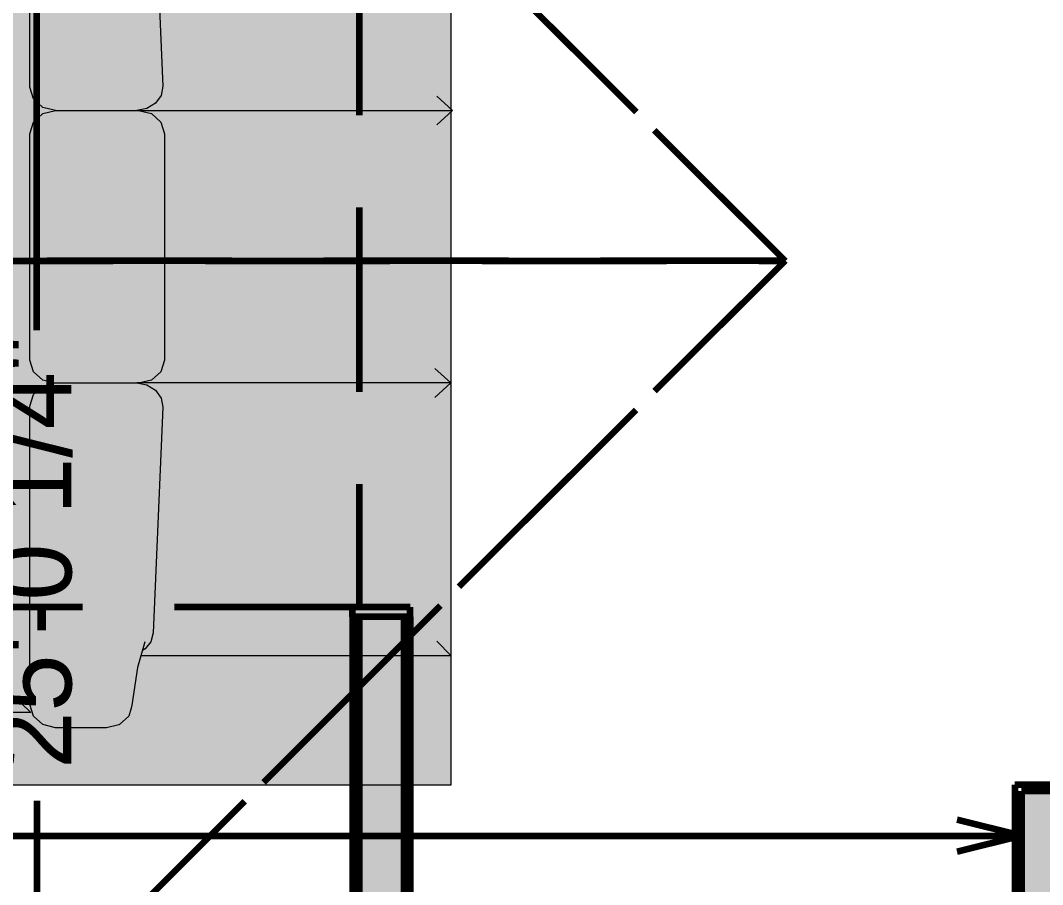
# Model space of a CAD drawing. Header units: inches. Extents: x -355 to 955, y -237 to 947.
# Drawn here: x 315.8 to 395.6, y 166.2 to 233.7 of the extents above; entities that cross this region are included whole.
import ezdxf

# ---------------------------------------------------------------- set-up
doc = ezdxf.new("R2010")
doc.units = ezdxf.units.IN
doc.header["$LTSCALE"] = 96
doc.header["$MEASUREMENT"] = 0
doc.linetypes.add('Dash', pattern=[0.225, 0.15, -0.075])
for name, color, linetype, lineweight, true_color in [('Dimensions-2', 7, 'Continuous', 158, 0x000080), ('Dimensions-3', 7, 'Continuous', 158, 0x000080), ('Doors-1', 7, 'Continuous', 158, 0x4b4b4b), ('Furniture_ Interior-2', 7, 'Continuous', 211, 0x8080c0), ('Furniture_ Interior-3', 7, 'Continuous', 211, 0x8080c0), ('Roof Planes-3', 7, 'Dash', 211, 0x6fa455), ('Walls_  Normal-1', 7, 'Continuous', 211, 0x000000), ('Walls_  Normal-2', 7, 'Continuous', 211, 0x000000)]:
    doc.layers.add(name, color=color, linetype=linetype, lineweight=lineweight, true_color=true_color)

# ---------------------------------------------------------------- blocks, each defined once
blk = doc.blocks.new('Colorado Sofa')
at = {"layer": 'Furniture_ Interior-2', "color": 163, "lineweight": 0, "true_color": 0x8080c0, "transparency": 33554687}
for p, q in [((-11.666, 0.149), (-11.666, 24.663)), ((10.433, 1.235), (11.668, 0)), ((11.668, 0), (12.902, 1.235))]:
    blk.add_line(p, q, dxfattribs=at)
blk.add_lwpolyline([(46.093, 39), (46.093, 0.15), (-46.093, 0.15), (-46.093, 39)], close=True, dxfattribs=at)
for points in [[(-39.1, 33.648), (-39.881, 32.933), (-39.881, 39), (-39.843, 38.962), (-39.729, 38.848), (-39.729, 38.848), (-38.647, 37.765)], [(38.697, 37.765), (39.932, 39), (39.932, 32.8), (39.102, 33.749)], [(-33.833, 24.021), (-36.03, 24.615), (-39.26, 25.045), (-39.5, 25.099), (-40.185, 25.282), (-40.917, 26.015), (-40.93, 26.051), (-41.185, 27.015), (-41.185, 31), (-40.917, 32), (-40.185, 32.732), (-39.185, 33), (-13.666, 33), (-12.666, 32.732), (-11.934, 32), (-11.666, 31), (-11.666, 24.663), (-11.825, 23.869), (-12.278, 23.201), (-12.953, 22.767), (-13.741, 22.635), (-33.068, 23.37), (-33.818, 23.55), (-34.444, 24.001), (-34.584, 24.224)], [(-11.683, 31.065), (-11.433, 32), (-10.701, 32.732), (-9.701, 33), (9.668, 33), (10.668, 32.732), (11.4, 32), (11.668, 31), (11.668, 0)], [(11.668, 31), (11.936, 32), (12.668, 32.732), (13.668, 33), (39.187, 33), (40.187, 32.732), (40.919, 32), (41.187, 31), (41.187, 27.015), (40.932, 26.051), (40.919, 26.015), (40.187, 25.283), (39.496, 25.097), (39.262, 25.045), (36.032, 24.615), (33.835, 24.021)], [(-34.999, 24.336), (-34.999, 0.15), (-33.765, 1.235)], [(11.668, 24.531), (11.4, 23.515), (10.668, 22.772), (9.668, 22.5), (-9.701, 22.5), (-10.701, 22.772), (-11.433, 23.515), (-11.696, 24.513)], [(34.586, 24.224), (34.445, 24.001), (33.82, 23.55), (33.07, 23.37), (13.743, 22.635), (12.954, 22.767), (12.28, 23.201), (11.827, 23.869), (11.668, 24.663)], [(35.001, 24.336), (35.041, 0.15), (33.862, 1.33)], [(-12.9, 1.384), (-11.666, 0.149), (-10.431, 1.384)]]:
    blk.add_lwpolyline(points, dxfattribs=at)
at = {"layer": 'Furniture_ Interior-2', "color": 7, "lineweight": 0, "true_color": 0xffffff, "transparency": 33554687}
for points in [[(-46.093, 39), (46.093, 39), (-46.093, 39), (-46.093, 0.15)], [(46.093, 39), (46.093, 0.15), (46.093, 39), (-46.093, 0.15)]]:
    blk.add_solid(points, dxfattribs=at)

msp = doc.modelspace()

# ---------------------------------------------------------------- linework, layer by layer
at = {"layer": 'Dimensions-2', "transparency": 33554687}
for q in [(388.906, 171.25), (388.906, 168.75)]:
    msp.add_line((393.906, 170), q, dxfattribs=at)
at = {"layer": 'Dimensions-2', "color": 176, "linetype": 'Continuous', "lineweight": 158, "true_color": 0x000080, "transparency": 33554687}
msp.add_line((295.211, 170), (393.906, 170), dxfattribs=at)
at = {"layer": 'Dimensions-3', "color": 176, "linetype": 'Continuous', "lineweight": 158, "true_color": 0x000080, "transparency": 33554687}
for p, q in [((317.028, 209.48), (317.028, 341.219)), ((317.028, 172.739), (317.028, 41))]:
    msp.add_line(p, q, dxfattribs=at)
at = {"layer": 'Doors-1', "linetype": 'Dash', "transparency": 33554687}
for p, q in [((342.196, 283.863), (342.196, 187.863)), ((342.196, 187.863), (258.196, 187.863))]:
    msp.add_line(p, q, dxfattribs=at)
at = {"layer": 'Doors-1', "transparency": 33554687}
for p, q in [((341.696, 187.113), (341.696, 187.863)), ((346.196, 187.863), (341.696, 187.863)), ((346.196, 187.113), (346.196, 187.863)), ((346.196, 187.113), (341.696, 187.113))]:
    msp.add_line(p, q, dxfattribs=at)
at = {"layer": 'Roof Planes-3', "transparency": 33554687}
for points in [[(262, 413), (459.5, 215.5), (459.5, 214.5), (262, 17), (262, 101.448), (375.452, 214.899), (262, 328.351)], [(262, 328.351), (375.452, 214.899), (265.399, 214.899), (151.947, 328.351)], [(151.947, 101.448), (265.399, 214.899), (375.452, 214.899), (262, 101.448)]]:
    msp.add_lwpolyline(points, close=True, dxfattribs=at)
at = {"layer": 'Walls_  Normal-1', "color": 18, "linetype": 'Continuous', "lineweight": 211, "true_color": 0x000000, "transparency": 33554687}
for p, q in [((346.196, 187.113), (341.696, 187.113)), ((341.696, 187.113), (341.696, 97.912)), ((345.696, 187.113), (342.196, 187.113)), ((342.196, 187.113), (342.196, 97.412)), ((345.696, 187.113), (345.696, 40.719)), ((346.196, 187.113), (346.196, 41.219))]:
    msp.add_line(p, q, dxfattribs=at)
at = {"layer": 'Walls_  Normal-1', "color": 53, "true_color": 0xe3d062, "transparency": 33554687}
msp.add_solid([(345.696, 187.113), (345.696, 40.719), (342.196, 187.113), (342.196, 40.719)], dxfattribs=at)
at = {"layer": 'Walls_  Normal-2', "color": 18, "linetype": 'Continuous', "lineweight": 211, "true_color": 0x000000, "transparency": 33554687}
for p, q in [((448.449, 174), (393.406, 174)), ((393.406, 174), (393.406, 41)), ((397.406, 173.5), (393.906, 173.5)), ((393.906, 173.5), (393.906, 40.5))]:
    msp.add_line(p, q, dxfattribs=at)
at = {"layer": 'Walls_  Normal-2', "color": 53, "true_color": 0xe3d062, "transparency": 33554687}
msp.add_solid([(397.406, 173.5), (397.406, 40.5), (393.906, 173.5), (393.906, 40.5)], dxfattribs=at)

# ---------------------------------------------------------------- block references
at = {"layer": 'Furniture_ Interior-3', "transparency": 33554687, "xscale": 0.9118046132971503, "rotation": 90}
msp.add_blockref('Colorado Sofa', (349.5, 216), dxfattribs=at)

# ---------------------------------------------------------------- texts
at = {"layer": 'Dimensions-3', "color": 176, "linetype": 'Continuous', "lineweight": 158, "true_color": 0x000080, "transparency": 33554687, "insert": (319.826, 175.24), "char_height": 6, "width": 37.38, "attachment_point": 7, "rotation": 90}
msp.add_mtext('\\fChief Blueprint|b0|i0|c0|p0;25\'-0 1/4"', dxfattribs=at)

doc.saveas('drawing.dxf')
